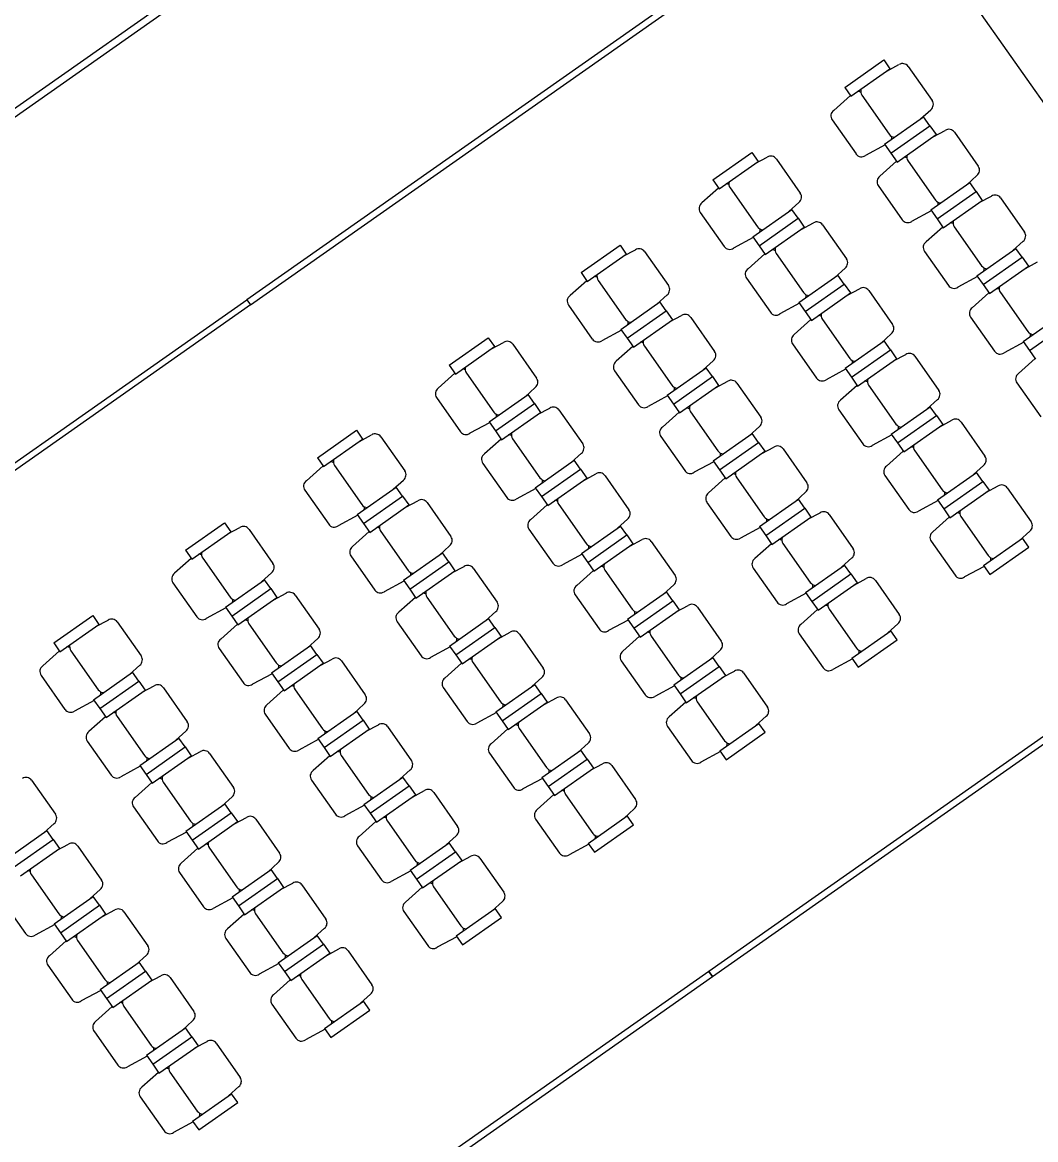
# Model space of a CAD drawing. Header units: metres. Extents: x -71 to 881, y -503 to 661.
# Drawn here: x 177.24 to 184.68, y 491.86 to 500.06 of the extents above; entities that cross this region are included whole.
import ezdxf

# ---------------------------------------------------------------- set-up
doc = ezdxf.new("R2010")
doc.units = ezdxf.units.M
for name, color, linetype, lineweight in [('03. Esquadria janelas', 2, 'Continuous', 15), ('05. Textos', 5, 'Continuous', 0), ('07. Mobiliário', 51, 'Continuous', 5)]:
    doc.layers.add(name, color=color, linetype=linetype, lineweight=lineweight)
doc.styles.add('ESC 1.100', font='ARIALN.TTF', dxfattribs={"height": 0.2})

msp = doc.modelspace()

# ---------------------------------------------------------------- linework, layer by layer
at = {"layer": '03. Esquadria janelas'}
msp.add_lwpolyline([(176.8834, 499.1552), (178.9293, 500.5919), (178.9005, 500.6328), (176.8546, 499.1961)], close=True, dxfattribs=at)
at = {"layer": '07. Mobiliário'}
for p, q in [((186.9308, 496.3552), (183.5172, 501.2163)), ((183.2815, 499.5845), (183.5679, 499.7856)), ((183.5679, 499.7856), (183.6139, 499.7202)), ((183.3275, 499.519), (183.6139, 499.7202)), ((183.5911, 499.7042), (183.6803, 499.7517)), ((183.7479, 499.7381), (183.9234, 499.4882)), ((183.2815, 499.5845), (183.3275, 499.519)), ((183.3235, 499.5248), (183.2013, 499.4154)), ((183.4078, 499.5265), (183.6089, 499.2401)), ((183.8382, 499.3523), (183.9132, 499.42)), ((183.1891, 499.3457), (183.3646, 499.0958)), ((183.5746, 499.1671), (183.861, 499.3683)), ((183.6206, 499.1017), (183.907, 499.3028)), ((183.6206, 499.1017), (183.907, 499.3028)), ((183.907, 499.3028), (183.861, 499.3683)), ((183.907, 499.3028), (183.953, 499.2373)), ((183.6666, 499.0362), (183.953, 499.2373)), ((183.9302, 499.2213), (184.0194, 499.2689)), ((184.087, 499.2553), (184.2625, 499.0054)), ((183.5786, 499.1614), (183.4342, 499.0836)), ((183.5746, 499.1671), (183.6206, 499.1017)), ((182.3135, 498.9047), (182.5999, 499.1059)), ((182.5999, 499.1059), (182.6459, 499.0404)), ((182.6231, 499.0244), (182.7123, 499.0719)), ((182.7799, 499.0584), (182.9554, 498.8084)), ((183.6625, 499.0419), (183.5403, 498.9325)), ((183.6206, 499.1017), (183.6666, 499.0362)), ((183.7468, 499.0437), (183.948, 498.7572)), ((182.3595, 498.8392), (182.6459, 499.0404)), ((182.3135, 498.9047), (182.3595, 498.8392)), ((183.9137, 498.6843), (184.2001, 498.8854)), ((184.1773, 498.8694), (184.2523, 498.9372)), ((184.2461, 498.82), (184.2001, 498.8854)), ((182.3554, 498.845), (182.2332, 498.7356)), ((182.4397, 498.8467), (182.6409, 498.5603)), ((183.5282, 498.8629), (183.7037, 498.6129)), ((183.9596, 498.6188), (184.2461, 498.82)), ((183.9596, 498.6188), (184.2461, 498.82)), ((184.2461, 498.82), (184.292, 498.7545)), ((182.8702, 498.6725), (182.9452, 498.7403)), ((184.0056, 498.5533), (184.292, 498.7545)), ((184.2693, 498.7385), (184.3585, 498.786)), ((184.4261, 498.7725), (184.6016, 498.5225)), ((182.2211, 498.6659), (182.3966, 498.416)), ((182.6066, 498.4873), (182.893, 498.6885)), ((182.939, 498.623), (182.893, 498.6885)), ((183.9177, 498.6785), (183.7733, 498.6008)), ((183.9137, 498.6843), (183.9596, 498.6188)), ((182.6526, 498.4219), (182.939, 498.623)), ((182.6526, 498.4219), (182.939, 498.623)), ((182.6985, 498.3564), (182.985, 498.5575)), ((182.939, 498.623), (182.985, 498.5575)), ((182.9622, 498.5415), (183.0514, 498.5891)), ((183.119, 498.5755), (183.2945, 498.3256)), ((184.0016, 498.5591), (183.8794, 498.4497)), ((183.9596, 498.6188), (184.0056, 498.5533)), ((184.0859, 498.5608), (184.287, 498.2744)), ((182.6106, 498.4816), (182.4662, 498.4038)), ((182.6066, 498.4873), (182.6526, 498.4219)), ((181.3455, 498.2249), (181.6319, 498.4261)), ((181.6319, 498.4261), (181.6779, 498.3606)), ((181.6551, 498.3446), (181.7443, 498.3921)), ((182.6526, 498.4219), (182.6985, 498.3564)), ((184.2527, 498.2014), (184.5392, 498.4026)), ((184.5164, 498.3866), (184.5914, 498.4544)), ((184.5851, 498.3371), (184.5392, 498.4026)), ((181.3914, 498.1595), (181.6779, 498.3606)), ((181.8119, 498.3786), (181.9874, 498.1287)), ((182.6945, 498.3621), (182.5723, 498.2527)), ((182.7788, 498.3639), (182.9799, 498.0775)), ((183.8672, 498.38), (184.0427, 498.1301)), ((184.2987, 498.136), (184.5851, 498.3371)), ((184.2987, 498.136), (184.5851, 498.3371)), ((184.5851, 498.3371), (184.6311, 498.2716)), ((184.6083, 498.2556), (184.6975, 498.3032)), ((181.3455, 498.2249), (181.3914, 498.1595)), ((183.2093, 498.1896), (183.2843, 498.2574)), ((184.3447, 498.0705), (184.6311, 498.2716)), ((181.3874, 498.1652), (181.2652, 498.0558)), ((181.4717, 498.167), (181.6728, 497.8805)), ((182.5601, 498.1831), (182.7356, 497.9332)), ((182.9456, 498.0045), (183.2321, 498.2056)), ((182.9916, 497.939), (183.278, 498.1402)), ((182.9916, 497.939), (183.278, 498.1402)), ((183.278, 498.1402), (183.2321, 498.2056)), ((183.278, 498.1402), (183.324, 498.0747)), ((184.2568, 498.1957), (184.1124, 498.1179)), ((184.2527, 498.2014), (184.2987, 498.136)), ((181.9022, 497.9927), (181.9772, 498.0605)), ((183.0376, 497.8736), (183.324, 498.0747)), ((183.3012, 498.0587), (183.3904, 498.1062)), ((183.458, 498.0927), (183.6335, 497.8428)), ((184.3407, 498.0762), (184.2185, 497.9668)), ((184.2987, 498.136), (184.3447, 498.0705)), ((184.425, 498.078), (184.6261, 497.7916)), ((181.253, 497.9861), (181.4285, 497.7362)), ((181.6386, 497.8076), (181.925, 498.0087)), ((181.971, 497.9432), (181.925, 498.0087)), ((182.9497, 497.9988), (182.8053, 497.921)), ((182.9456, 498.0045), (182.9916, 497.939)), ((181.6845, 497.7421), (181.971, 497.9432)), ((181.6845, 497.7421), (181.971, 497.9432)), ((181.971, 497.9432), (182.0169, 497.8778)), ((181.9941, 497.8618), (182.0833, 497.9093)), ((182.1509, 497.8957), (182.3264, 497.6458)), ((182.9916, 497.939), (183.0376, 497.8736)), ((184.2063, 497.8972), (184.3818, 497.6473)), ((184.5918, 497.7186), (184.8782, 497.9197)), ((181.7305, 497.6766), (182.0169, 497.8778)), ((183.0336, 497.8793), (182.9114, 497.7699)), ((183.1179, 497.8811), (183.319, 497.5946)), ((184.6378, 497.6531), (184.9242, 497.8543)), ((184.6378, 497.6531), (184.9242, 497.8543)), ((180.3774, 497.5452), (180.6639, 497.7463)), ((180.6639, 497.7463), (180.7098, 497.6808)), ((181.6426, 497.8018), (181.4982, 497.724)), ((181.6386, 497.8076), (181.6845, 497.7421)), ((181.6845, 497.7421), (181.7305, 497.6766)), ((183.5483, 497.7068), (183.6233, 497.7746)), ((180.4234, 497.4797), (180.7098, 497.6808)), ((180.687, 497.6648), (180.7763, 497.7124)), ((180.8438, 497.6988), (181.0194, 497.4489)), ((181.7265, 497.6824), (181.6043, 497.573)), ((181.8108, 497.6841), (182.0119, 497.3977)), ((182.8992, 497.7002), (183.0747, 497.4503)), ((183.2847, 497.5217), (183.5711, 497.7228)), ((183.3307, 497.4562), (183.6171, 497.6573)), ((183.3307, 497.4562), (183.6171, 497.6573)), ((183.6171, 497.6573), (183.5711, 497.7228)), ((183.6171, 497.6573), (183.6631, 497.5919)), ((184.5958, 497.7129), (184.4514, 497.6351)), ((184.5918, 497.7186), (184.6378, 497.6531)), ((184.6378, 497.6531), (184.6838, 497.5877)), ((182.2413, 497.5099), (182.3162, 497.5776)), ((183.3767, 497.3907), (183.6631, 497.5919)), ((183.6403, 497.5759), (183.7295, 497.6234)), ((183.7971, 497.6098), (183.9726, 497.3599)), ((184.6797, 497.5934), (184.5575, 497.484)), ((180.4194, 497.4854), (180.2972, 497.376)), ((180.3774, 497.5452), (180.4234, 497.4797)), ((180.5037, 497.4872), (180.7048, 497.2007)), ((181.5921, 497.5033), (181.7676, 497.2534)), ((181.9776, 497.3247), (182.264, 497.5259)), ((182.31, 497.4604), (182.264, 497.5259)), ((183.2887, 497.5159), (183.1444, 497.4381)), ((183.2847, 497.5217), (183.3307, 497.4562)), ((182.0236, 497.2593), (182.31, 497.4604)), ((182.0236, 497.2593), (182.31, 497.4604)), ((182.31, 497.4604), (182.356, 497.3949)), ((182.3332, 497.3789), (182.4224, 497.4265)), ((182.49, 497.4129), (182.6655, 497.163)), ((183.3307, 497.4562), (183.3767, 497.3907)), ((184.5454, 497.4143), (184.7209, 497.1644)), ((180.6705, 497.1278), (180.957, 497.3289)), ((180.9342, 497.3129), (181.0092, 497.3807)), ((181.0029, 497.2635), (180.957, 497.3289)), ((181.9816, 497.319), (181.8373, 497.2412)), ((181.9776, 497.3247), (182.0236, 497.2593)), ((182.0696, 497.1938), (182.356, 497.3949)), ((183.3726, 497.3965), (183.2504, 497.2871)), ((183.4569, 497.3982), (183.6581, 497.1118)), ((180.285, 497.3064), (180.4605, 497.0564)), ((180.7165, 497.0623), (181.0029, 497.2635)), ((180.7165, 497.0623), (181.0029, 497.2635)), ((181.0029, 497.2635), (181.0489, 497.198)), ((182.0236, 497.2593), (182.0696, 497.1938)), ((183.6238, 497.0388), (183.9102, 497.24)), ((183.8874, 497.224), (183.9624, 497.2917)), ((183.9562, 497.1745), (183.9102, 497.24)), ((180.7625, 496.9968), (181.0489, 497.198)), ((181.0261, 497.182), (181.1153, 497.2295)), ((181.1829, 497.216), (181.3584, 496.966)), ((182.0655, 497.1995), (181.9434, 497.0901)), ((182.1498, 497.2013), (182.351, 496.9148)), ((183.2383, 497.2174), (183.4138, 496.9675)), ((183.6698, 496.9734), (183.9562, 497.1745)), ((183.6698, 496.9734), (183.9562, 497.1745)), ((183.9562, 497.1745), (184.0022, 497.109)), ((180.6746, 497.122), (180.5302, 497.0443)), ((180.6705, 497.1278), (180.7165, 497.0623)), ((182.5803, 497.027), (182.6553, 497.0948)), ((183.7157, 496.9079), (184.0022, 497.109)), ((183.9794, 497.093), (184.0686, 497.1406)), ((184.1362, 497.127), (184.3117, 496.8771)), ((179.4094, 496.8654), (179.6958, 497.0665)), ((179.4554, 496.7999), (179.7418, 497.001)), ((179.6958, 497.0665), (179.7418, 497.001)), ((179.719, 496.985), (179.8082, 497.0326)), ((179.8758, 497.019), (180.0513, 496.7691)), ((180.7584, 497.0026), (180.6363, 496.8932)), ((180.7165, 497.0623), (180.7625, 496.9968)), ((180.8428, 497.0043), (181.0439, 496.7179)), ((181.9312, 497.0205), (182.1067, 496.7705)), ((182.3167, 496.8419), (182.6031, 497.043)), ((182.6491, 496.9776), (182.6031, 497.043)), ((183.6278, 497.0331), (183.4834, 496.9553)), ((183.6238, 497.0388), (183.6698, 496.9734)), ((182.3627, 496.7764), (182.6491, 496.9776)), ((182.3627, 496.7764), (182.6491, 496.9776)), ((182.4086, 496.7109), (182.6951, 496.9121)), ((182.6491, 496.9776), (182.6951, 496.9121)), ((182.6723, 496.8961), (182.7615, 496.9436)), ((182.8291, 496.9301), (183.0046, 496.6801)), ((183.7117, 496.9136), (183.5895, 496.8042)), ((183.6698, 496.9734), (183.7157, 496.9079)), ((183.796, 496.9154), (183.9971, 496.6289)), ((179.4094, 496.8654), (179.4554, 496.7999)), ((181.0096, 496.6449), (181.296, 496.8461)), ((181.2732, 496.8301), (181.3482, 496.8979)), ((181.342, 496.7806), (181.296, 496.8461)), ((182.3207, 496.8361), (182.1763, 496.7584)), ((182.3167, 496.8419), (182.3627, 496.7764)), ((179.4514, 496.8056), (179.3292, 496.6962)), ((179.5357, 496.8074), (179.7368, 496.521)), ((180.6241, 496.8235), (180.7996, 496.5736)), ((181.0556, 496.5795), (181.342, 496.7806)), ((181.0556, 496.5795), (181.342, 496.7806)), ((181.342, 496.7806), (181.388, 496.7151)), ((181.3652, 496.6991), (181.4544, 496.7467)), ((182.3627, 496.7764), (182.4086, 496.7109)), ((183.9628, 496.556), (184.2493, 496.7571)), ((184.2265, 496.7411), (184.3015, 496.8089)), ((184.2952, 496.6917), (184.2493, 496.7571)), ((179.9661, 496.6331), (180.0411, 496.7009)), ((181.1015, 496.514), (181.388, 496.7151)), ((181.522, 496.7331), (181.6975, 496.4832)), ((182.4046, 496.7167), (182.2824, 496.6073)), ((182.4889, 496.7184), (182.69, 496.432)), ((183.5773, 496.7346), (183.7528, 496.4846)), ((184.0088, 496.4905), (184.2952, 496.6917)), ((184.0088, 496.4905), (184.2952, 496.6917)), ((184.2952, 496.6917), (184.3412, 496.6262)), ((179.317, 496.6266), (179.4925, 496.3767)), ((179.7025, 496.448), (179.9889, 496.6491)), ((179.7485, 496.3825), (180.0349, 496.5837)), ((179.7485, 496.3825), (180.0349, 496.5837)), ((180.0349, 496.5837), (179.9889, 496.6491)), ((180.0349, 496.5837), (180.0809, 496.5182)), ((181.0136, 496.6392), (180.8692, 496.5614)), ((181.0096, 496.6449), (181.0556, 496.5795)), ((181.0556, 496.5795), (181.1015, 496.514)), ((182.9194, 496.5442), (182.9944, 496.612)), ((184.0548, 496.425), (184.3412, 496.6262)), ((184.3184, 496.6102), (184.4076, 496.6577)), ((184.4752, 496.6442), (184.6507, 496.3942)), ((179.7945, 496.3171), (180.0809, 496.5182)), ((180.0581, 496.5022), (180.1473, 496.5497)), ((180.2149, 496.5362), (180.3904, 496.2863)), ((181.0975, 496.5197), (180.9753, 496.4103)), ((181.1818, 496.5215), (181.383, 496.2351)), ((182.2702, 496.5376), (182.4457, 496.2877)), ((182.6558, 496.359), (182.9422, 496.5602)), ((182.9882, 496.4947), (182.9422, 496.5602)), ((183.9669, 496.5502), (183.8225, 496.4725)), ((183.9628, 496.556), (184.0088, 496.4905)), ((179.7065, 496.4423), (179.5621, 496.3645)), ((179.7025, 496.448), (179.7485, 496.3825)), ((182.7017, 496.2936), (182.9882, 496.4947)), ((182.7017, 496.2936), (182.9882, 496.4947)), ((182.7477, 496.2281), (183.0341, 496.4292)), ((182.9882, 496.4947), (183.0341, 496.4292)), ((183.0113, 496.4132), (183.1005, 496.4608)), ((183.1681, 496.4472), (183.3436, 496.1973)), ((184.0508, 496.4308), (183.9286, 496.3214)), ((184.0088, 496.4905), (184.0548, 496.425)), ((184.1351, 496.4325), (184.3362, 496.1461)), ((178.4414, 496.1856), (178.7278, 496.3867)), ((178.7278, 496.3867), (178.7738, 496.3213)), ((178.751, 496.3053), (178.8402, 496.3528)), ((178.9078, 496.3392), (179.0833, 496.0893)), ((179.7485, 496.3825), (179.7945, 496.3171)), ((180.9631, 496.3407), (181.1387, 496.0908)), ((181.3487, 496.1621), (181.6351, 496.3632)), ((181.6123, 496.3472), (181.6873, 496.415)), ((181.6811, 496.2978), (181.6351, 496.3632)), ((182.6598, 496.3533), (182.5154, 496.2755)), ((182.6558, 496.359), (182.7017, 496.2936)), ((178.4874, 496.1201), (178.7738, 496.3213)), ((179.7904, 496.3228), (179.6682, 496.2134)), ((179.8747, 496.3246), (180.0759, 496.0381)), ((181.3946, 496.0966), (181.6811, 496.2978)), ((181.3946, 496.0966), (181.6811, 496.2978)), ((181.6811, 496.2978), (181.727, 496.2323)), ((181.7042, 496.2163), (181.7935, 496.2638)), ((182.7017, 496.2936), (182.7477, 496.2281)), ((183.9164, 496.2517), (184.0919, 496.0018)), ((184.3019, 496.0731), (184.5883, 496.2743)), ((184.5655, 496.2583), (184.6405, 496.3261)), ((184.6343, 496.2088), (184.5883, 496.2743)), ((178.4414, 496.1856), (178.4874, 496.1201)), ((180.3052, 496.1503), (180.3802, 496.2181)), ((181.4406, 496.0312), (181.727, 496.2323)), ((181.861, 496.2503), (182.0366, 496.0004)), ((182.7437, 496.2338), (182.6215, 496.1244)), ((182.828, 496.2356), (183.0291, 495.9492)), ((184.3479, 496.0077), (184.6343, 496.2088)), ((178.4833, 496.1259), (178.3611, 496.0165)), ((178.5676, 496.1276), (178.7688, 495.8412)), ((179.6561, 496.1437), (179.8316, 495.8938)), ((180.0416, 495.9652), (180.328, 496.1663)), ((180.0875, 495.8997), (180.374, 496.1008)), ((180.0875, 495.8997), (180.374, 496.1008)), ((180.374, 496.1008), (180.328, 496.1663)), ((180.374, 496.1008), (180.4199, 496.0354)), ((181.3527, 496.1564), (181.2083, 496.0786)), ((181.3487, 496.1621), (181.3946, 496.0966)), ((181.3946, 496.0966), (181.4406, 496.0312)), ((183.2585, 496.0613), (183.3334, 496.1291)), ((178.9981, 495.9534), (179.0731, 496.0211)), ((180.1335, 495.8342), (180.4199, 496.0354)), ((180.3972, 496.0194), (180.4864, 496.0669)), ((180.554, 496.0533), (180.7295, 495.8034)), ((181.4366, 496.0369), (181.3144, 495.9275)), ((181.5209, 496.0387), (181.722, 495.7522)), ((182.6093, 496.0548), (182.7848, 495.8049)), ((182.9948, 495.8762), (183.2812, 496.0773)), ((183.0408, 495.8107), (183.3272, 496.0119)), ((183.0408, 495.8107), (183.3272, 496.0119)), ((183.3272, 496.0119), (183.2812, 496.0773)), ((183.3272, 496.0119), (183.3732, 495.9464)), ((184.3059, 496.0674), (184.1616, 495.9896)), ((184.3019, 496.0731), (184.3479, 496.0077)), ((178.349, 495.9468), (178.5245, 495.6969)), ((178.7345, 495.7682), (179.0209, 495.9694)), ((179.0669, 495.9039), (179.0209, 495.9694)), ((180.0456, 495.9594), (179.9012, 495.8816)), ((180.0416, 495.9652), (180.0875, 495.8997)), ((181.9514, 495.8644), (182.0264, 495.9322)), ((183.0868, 495.7453), (183.3732, 495.9464)), ((183.3504, 495.9304), (183.4396, 495.9779)), ((183.5072, 495.9644), (183.6827, 495.7145)), ((178.7805, 495.7028), (179.0669, 495.9039)), ((178.7805, 495.7028), (179.0669, 495.9039)), ((179.0669, 495.9039), (179.1129, 495.8384)), ((179.0901, 495.8224), (179.1793, 495.87)), ((179.2469, 495.8564), (179.4224, 495.6065)), ((180.0875, 495.8997), (180.1335, 495.8342)), ((180.2138, 495.8417), (180.4149, 495.5553)), ((181.3022, 495.8578), (181.4777, 495.6079)), ((181.6877, 495.6793), (181.9742, 495.8804)), ((182.0201, 495.8149), (181.9742, 495.8804)), ((182.9988, 495.8705), (182.8545, 495.7927)), ((182.9948, 495.8762), (183.0408, 495.8107)), ((178.7385, 495.7625), (178.5941, 495.6847)), ((178.7345, 495.7682), (178.7805, 495.7028)), ((178.8264, 495.6373), (179.1129, 495.8384)), ((180.1295, 495.84), (180.0073, 495.7306)), ((181.7337, 495.6138), (182.0201, 495.8149)), ((181.7337, 495.6138), (182.0201, 495.8149)), ((182.0201, 495.8149), (182.0661, 495.7495)), ((182.0433, 495.7335), (182.1325, 495.781)), ((182.2001, 495.7674), (182.3756, 495.5175)), ((183.0408, 495.8107), (183.0868, 495.7453)), ((177.4734, 495.5058), (177.7598, 495.707)), ((177.7598, 495.707), (177.8058, 495.6415)), ((178.7805, 495.7028), (178.8264, 495.6373)), ((180.3806, 495.4823), (180.6671, 495.6835)), ((180.6443, 495.6675), (180.7193, 495.7352)), ((180.713, 495.618), (180.6671, 495.6835)), ((181.6877, 495.6793), (181.7337, 495.6138)), ((181.7797, 495.5483), (182.0661, 495.7495)), ((183.0827, 495.751), (182.9606, 495.6416)), ((183.167, 495.7528), (183.3682, 495.4663)), ((177.5193, 495.4403), (177.8058, 495.6415)), ((177.783, 495.6255), (177.8722, 495.673)), ((177.9398, 495.6595), (178.1153, 495.4095)), ((178.8224, 495.643), (178.7002, 495.5336)), ((178.9067, 495.6448), (179.1078, 495.3583)), ((179.9951, 495.6609), (180.1706, 495.411)), ((180.4266, 495.4169), (180.713, 495.618)), ((180.4266, 495.4169), (180.713, 495.618)), ((180.713, 495.618), (180.759, 495.5525)), ((181.6918, 495.6735), (181.5474, 495.5957)), ((181.7337, 495.6138), (181.7797, 495.5483)), ((183.5975, 495.5785), (183.6725, 495.6463)), ((179.3372, 495.4705), (179.4122, 495.5383)), ((180.4726, 495.3514), (180.759, 495.5525)), ((180.7362, 495.5365), (180.8254, 495.5841)), ((180.893, 495.5705), (181.0685, 495.3206)), ((181.7756, 495.5541), (181.6535, 495.4447)), ((181.86, 495.5558), (182.0611, 495.2694)), ((182.9484, 495.5719), (183.1239, 495.322)), ((183.3339, 495.3934), (183.6203, 495.5945)), ((183.3799, 495.3279), (183.6663, 495.529)), ((183.6663, 495.529), (183.6203, 495.5945)), ((177.5153, 495.4461), (177.3931, 495.3367)), ((177.4734, 495.5058), (177.5193, 495.4403)), ((177.5996, 495.4478), (177.8008, 495.1614)), ((178.688, 495.464), (178.8635, 495.214)), ((179.0735, 495.2854), (179.36, 495.4865)), ((179.4059, 495.4211), (179.36, 495.4865)), ((180.3847, 495.4766), (180.2403, 495.3988)), ((180.3806, 495.4823), (180.4266, 495.4169)), ((182.2904, 495.3816), (182.3654, 495.4493)), ((179.1195, 495.2199), (179.4059, 495.4211)), ((179.1195, 495.2199), (179.4059, 495.4211)), ((179.1655, 495.1544), (179.4519, 495.3556)), ((179.4059, 495.4211), (179.4519, 495.3556)), ((179.4291, 495.3396), (179.5183, 495.3871)), ((179.5859, 495.3736), (179.7614, 495.1236)), ((180.4686, 495.3571), (180.3464, 495.2477)), ((180.4266, 495.4169), (180.4726, 495.3514)), ((180.5529, 495.3589), (180.754, 495.0724)), ((181.6413, 495.375), (181.8168, 495.1251)), ((182.0268, 495.1964), (182.3132, 495.3976)), ((182.3592, 495.3321), (182.3132, 495.3976)), ((183.3379, 495.3876), (183.1935, 495.3098)), ((183.3339, 495.3934), (183.3799, 495.3279)), ((177.3809, 495.267), (177.5564, 495.0171)), ((177.7665, 495.0884), (178.0529, 495.2896)), ((178.0301, 495.2736), (178.1051, 495.3413)), ((178.0989, 495.2241), (178.0529, 495.2896)), ((179.0776, 495.2796), (178.9332, 495.2019)), ((179.0735, 495.2854), (179.1195, 495.2199)), ((182.0728, 495.131), (182.3592, 495.3321)), ((182.0728, 495.131), (182.3592, 495.3321)), ((182.3592, 495.3321), (182.4052, 495.2666)), ((182.3824, 495.2506), (182.4716, 495.2982)), ((182.5392, 495.2846), (182.7147, 495.0347)), ((177.8124, 495.023), (178.0989, 495.2241)), ((177.8124, 495.023), (178.0989, 495.2241)), ((178.0989, 495.2241), (178.1448, 495.1586)), ((178.122, 495.1426), (178.2112, 495.1902)), ((179.1195, 495.2199), (179.1655, 495.1544)), ((180.7197, 494.9995), (181.0061, 495.2006)), ((180.9833, 495.1846), (181.0583, 495.2524)), ((181.0521, 495.1352), (181.0061, 495.2006)), ((182.0308, 495.1907), (181.8864, 495.1129)), ((182.0268, 495.1964), (182.0728, 495.131)), ((182.1187, 495.0655), (182.4052, 495.2666)), ((177.8584, 494.9575), (178.1448, 495.1586)), ((178.2788, 495.1766), (178.4543, 494.9267)), ((179.1615, 495.1602), (179.0393, 495.0508)), ((179.2458, 495.1619), (179.4469, 494.8755)), ((180.3342, 495.1781), (180.5097, 494.9281)), ((180.7657, 494.934), (181.0521, 495.1352)), ((180.7657, 494.934), (181.0521, 495.1352)), ((181.0521, 495.1352), (181.0981, 495.0697)), ((182.0728, 495.131), (182.1187, 495.0655)), ((177.7705, 495.0827), (177.6261, 495.0049)), ((177.7665, 495.0884), (177.8124, 495.023)), ((177.8124, 495.023), (177.8584, 494.9575)), ((179.6762, 494.9877), (179.7512, 495.0554)), ((180.8117, 494.8685), (181.0981, 495.0697)), ((181.0753, 495.0537), (181.1645, 495.1012)), ((181.2321, 495.0877), (181.4076, 494.8377)), ((182.1147, 495.0712), (181.9925, 494.9618)), ((182.199, 495.073), (182.4002, 494.7865)), ((177.8544, 494.9632), (177.7322, 494.8538)), ((177.9387, 494.965), (178.1398, 494.6786)), ((179.0271, 494.9811), (179.2026, 494.7312)), ((179.4126, 494.8025), (179.699, 495.0037)), ((179.745, 494.9382), (179.699, 495.0037)), ((180.7237, 494.9937), (180.5793, 494.916)), ((180.7197, 494.9995), (180.7657, 494.934)), ((182.6295, 494.8987), (182.7045, 494.9665)), ((178.3692, 494.7907), (178.4442, 494.8585)), ((179.4586, 494.7371), (179.745, 494.9382)), ((179.4586, 494.7371), (179.745, 494.9382)), ((179.5046, 494.6716), (179.791, 494.8727)), ((179.745, 494.9382), (179.791, 494.8727)), ((179.7682, 494.8567), (179.8574, 494.9043)), ((179.925, 494.8907), (180.1005, 494.6408)), ((180.8076, 494.8743), (180.6854, 494.7649)), ((180.7657, 494.934), (180.8117, 494.8685)), ((180.8919, 494.876), (181.0931, 494.5896)), ((181.9803, 494.8922), (182.1559, 494.6422)), ((182.3659, 494.7136), (182.6523, 494.9147)), ((182.6983, 494.8493), (182.6523, 494.9147)), ((177.72, 494.7842), (177.8955, 494.5343)), ((178.1055, 494.6056), (178.3919, 494.8067)), ((178.4379, 494.7413), (178.3919, 494.8067)), ((179.4166, 494.7968), (179.2723, 494.719)), ((179.4126, 494.8025), (179.4586, 494.7371)), ((182.4118, 494.6481), (182.6983, 494.8493)), ((178.1515, 494.5401), (178.4379, 494.7413)), ((178.1515, 494.5401), (178.4379, 494.7413)), ((178.4379, 494.7413), (178.4839, 494.6758)), ((178.4611, 494.6598), (178.5503, 494.7073)), ((178.6179, 494.6938), (178.7934, 494.4439)), ((179.4586, 494.7371), (179.5046, 494.6716)), ((180.6733, 494.6952), (180.8488, 494.4453)), ((181.0588, 494.5166), (181.3452, 494.7178)), ((181.3224, 494.7018), (181.3974, 494.7696)), ((181.3912, 494.6523), (181.3452, 494.7178)), ((182.3699, 494.7078), (182.2255, 494.6301)), ((182.3659, 494.7136), (182.4118, 494.6481)), ((178.1975, 494.4747), (178.4839, 494.6758)), ((179.5005, 494.6773), (179.3783, 494.5679)), ((179.5848, 494.6791), (179.786, 494.3927)), ((181.1047, 494.4512), (181.3912, 494.6523)), ((181.1047, 494.4512), (181.3912, 494.6523)), ((181.3912, 494.6523), (181.4371, 494.5868)), ((181.4144, 494.5708), (181.5036, 494.6184)), ((178.1095, 494.5999), (177.9652, 494.5221)), ((178.1055, 494.6056), (178.1515, 494.5401)), ((178.1515, 494.5401), (178.1975, 494.4747)), ((180.0153, 494.5048), (180.0903, 494.5726)), ((181.1507, 494.3857), (181.4371, 494.5868)), ((181.5712, 494.6048), (181.7467, 494.3549)), ((177.3108, 494.4968), (177.4863, 494.2469)), ((178.1934, 494.4804), (178.0713, 494.371)), ((178.2777, 494.4822), (178.4789, 494.1957)), ((179.3662, 494.4983), (179.5417, 494.2484)), ((179.7517, 494.3197), (180.0381, 494.5208)), ((179.7977, 494.2542), (180.0841, 494.4554)), ((179.7977, 494.2542), (180.0841, 494.4554)), ((180.0841, 494.4554), (180.0381, 494.5208)), ((180.0841, 494.4554), (180.1301, 494.3899)), ((181.0628, 494.5109), (180.9184, 494.4331)), ((181.0588, 494.5166), (181.1047, 494.4512)), ((181.1047, 494.4512), (181.1507, 494.3857)), ((178.7082, 494.3079), (178.7832, 494.3757)), ((179.8436, 494.1888), (180.1301, 494.3899)), ((180.1073, 494.3739), (180.1965, 494.4214)), ((180.2641, 494.4079), (180.4396, 494.158)), ((181.1467, 494.3914), (181.0245, 494.282)), ((181.231, 494.3932), (181.4321, 494.1068)), ((178.0591, 494.3013), (178.2346, 494.0514)), ((178.4446, 494.1228), (178.731, 494.3239)), ((178.777, 494.2584), (178.731, 494.3239)), ((179.7557, 494.314), (179.6113, 494.2362)), ((179.7517, 494.3197), (179.7977, 494.2542)), ((181.6615, 494.2189), (181.7365, 494.2867)), ((178.4906, 494.0573), (178.777, 494.2584)), ((178.4906, 494.0573), (178.777, 494.2584)), ((178.777, 494.2584), (178.823, 494.193)), ((178.8002, 494.177), (178.8894, 494.2245)), ((178.957, 494.2109), (179.1325, 493.961)), ((179.7977, 494.2542), (179.8436, 494.1888)), ((181.0123, 494.2124), (181.1878, 493.9625)), ((181.3978, 494.0338), (181.6843, 494.2349)), ((181.7302, 494.1695), (181.6843, 494.2349)), ((177.1375, 493.9258), (177.4239, 494.127)), ((177.4011, 494.111), (177.4761, 494.1787)), ((177.4699, 494.0615), (177.4239, 494.127)), ((178.4446, 494.1228), (178.4906, 494.0573)), ((178.5365, 493.9918), (178.823, 494.193)), ((179.8396, 494.1945), (179.7174, 494.0851)), ((179.9239, 494.1963), (180.125, 493.9098)), ((181.4438, 493.9683), (181.7302, 494.1695)), ((177.1835, 493.8604), (177.4699, 494.0615)), ((177.1835, 493.8604), (177.4699, 494.0615)), ((177.4699, 494.0615), (177.5159, 493.996)), ((178.4486, 494.117), (178.3042, 494.0392)), ((178.4906, 494.0573), (178.5365, 493.9918)), ((180.0907, 493.8369), (180.3772, 494.038)), ((180.3544, 494.022), (180.4294, 494.0898)), ((180.4231, 493.9725), (180.3772, 494.038)), ((177.2294, 493.7949), (177.5159, 493.996)), ((177.4931, 493.98), (177.5823, 494.0276)), ((177.6499, 494.014), (177.8254, 493.7641)), ((178.5325, 493.9976), (178.4103, 493.8882)), ((178.6168, 493.9993), (178.818, 493.7129)), ((179.7052, 494.0154), (179.8807, 493.7655)), ((180.1367, 493.7714), (180.4231, 493.9725)), ((180.1367, 493.7714), (180.4231, 493.9725)), ((180.4231, 493.9725), (180.4691, 493.9071)), ((181.4019, 494.0281), (181.2575, 493.9503)), ((181.3978, 494.0338), (181.4438, 493.9683)), ((179.0473, 493.8251), (179.1223, 493.8928)), ((180.1827, 493.7059), (180.4691, 493.9071)), ((180.4463, 493.8911), (180.5355, 493.9386)), ((180.6031, 493.925), (180.7786, 493.6751)), ((177.3097, 493.8024), (177.5109, 493.5159)), ((178.3981, 493.8185), (178.5736, 493.5686)), ((178.7837, 493.6399), (179.0701, 493.8411)), ((179.1161, 493.7756), (179.0701, 493.8411)), ((180.0948, 493.8311), (179.9504, 493.7533)), ((180.0907, 493.8369), (180.1367, 493.7714)), ((178.8296, 493.5745), (179.1161, 493.7756)), ((178.8296, 493.5745), (179.1161, 493.7756)), ((178.8756, 493.509), (179.162, 493.7101)), ((179.1161, 493.7756), (179.162, 493.7101)), ((179.1392, 493.6941), (179.2284, 493.7417)), ((179.296, 493.7281), (179.4715, 493.4782)), ((180.1787, 493.7117), (180.0565, 493.6023)), ((180.1367, 493.7714), (180.1827, 493.7059)), ((180.263, 493.7134), (180.4641, 493.427)), ((177.4766, 493.443), (177.763, 493.6441)), ((177.7402, 493.6281), (177.8152, 493.6959)), ((177.809, 493.5787), (177.763, 493.6441)), ((178.7877, 493.6342), (178.6433, 493.5564)), ((178.7837, 493.6399), (178.8296, 493.5745)), ((177.091, 493.6216), (177.2666, 493.3716)), ((177.5225, 493.3775), (177.809, 493.5787)), ((177.5225, 493.3775), (177.809, 493.5787)), ((177.809, 493.5787), (177.8549, 493.5132)), ((177.8321, 493.4972), (177.9214, 493.5447)), ((178.8296, 493.5745), (178.8756, 493.509)), ((180.4298, 493.354), (180.7162, 493.5552)), ((180.6934, 493.5392), (180.7684, 493.6069)), ((180.7622, 493.4897), (180.7162, 493.5552)), ((177.5685, 493.312), (177.8549, 493.5132)), ((177.989, 493.5312), (178.1645, 493.2812)), ((178.8716, 493.5147), (178.7494, 493.4053)), ((178.9559, 493.5165), (179.157, 493.23)), ((180.0443, 493.5326), (180.2198, 493.2827)), ((180.4758, 493.2886), (180.7622, 493.4897)), ((177.4806, 493.4372), (177.3362, 493.3595)), ((177.4766, 493.443), (177.5225, 493.3775)), ((179.3864, 493.3422), (179.4614, 493.41)), ((177.5645, 493.3178), (177.4423, 493.2084)), ((177.5225, 493.3775), (177.5685, 493.312)), ((177.6488, 493.3195), (177.8499, 493.0331)), ((178.7372, 493.3357), (178.9127, 493.0857)), ((179.1227, 493.1571), (179.4091, 493.3582)), ((179.4551, 493.2928), (179.4091, 493.3582)), ((180.4338, 493.3483), (180.2895, 493.2705)), ((180.4298, 493.354), (180.4758, 493.2886)), ((179.1687, 493.0916), (179.4551, 493.2928)), ((179.1687, 493.0916), (179.4551, 493.2928)), ((179.2147, 493.0261), (179.5011, 493.2273)), ((179.4551, 493.2928), (179.5011, 493.2273)), ((179.4783, 493.2113), (179.5675, 493.2588)), ((179.6351, 493.2453), (179.8106, 492.9953)), ((177.4301, 493.1387), (177.6056, 492.8888)), ((177.8156, 492.9601), (178.1021, 493.1613)), ((178.0793, 493.1453), (178.1543, 493.213)), ((178.148, 493.0958), (178.1021, 493.1613)), ((179.1267, 493.1513), (178.9824, 493.0736)), ((179.1227, 493.1571), (179.1687, 493.0916)), ((177.8616, 492.8947), (178.148, 493.0958)), ((177.8616, 492.8947), (178.148, 493.0958)), ((178.148, 493.0958), (178.194, 493.0303)), ((178.1712, 493.0143), (178.2604, 493.0619)), ((179.1687, 493.0916), (179.2147, 493.0261)), ((177.9076, 492.8292), (178.194, 493.0303)), ((178.328, 493.0483), (178.5035, 492.7984)), ((179.2106, 493.0319), (179.0885, 492.9225)), ((179.2949, 493.0336), (179.4961, 492.7472)), ((177.8197, 492.9544), (177.6753, 492.8766)), ((177.8156, 492.9601), (177.8616, 492.8947)), ((177.8616, 492.8947), (177.9076, 492.8292)), ((179.7254, 492.8594), (179.8004, 492.9272)), ((177.9035, 492.8349), (177.7814, 492.7255)), ((177.9879, 492.8367), (178.189, 492.5503)), ((179.0763, 492.8528), (179.2518, 492.6029)), ((179.4618, 492.6742), (179.7482, 492.8754)), ((179.5078, 492.6088), (179.7942, 492.8099)), ((179.7942, 492.8099), (179.7482, 492.8754)), ((178.4183, 492.6624), (178.4933, 492.7302)), ((177.7692, 492.6559), (177.9447, 492.406)), ((178.1547, 492.4773), (178.4411, 492.6784)), ((178.4871, 492.613), (178.4411, 492.6784)), ((179.4658, 492.6685), (179.3214, 492.5907)), ((179.4618, 492.6742), (179.5078, 492.6088)), ((178.2007, 492.4118), (178.4871, 492.613)), ((178.2007, 492.4118), (178.4871, 492.613)), ((178.4871, 492.613), (178.5331, 492.5475)), ((178.5103, 492.5315), (178.5995, 492.579)), ((178.6671, 492.5655), (178.8426, 492.3156)), ((178.2466, 492.3464), (178.5331, 492.5475)), ((178.1587, 492.4716), (178.0143, 492.3938)), ((178.1547, 492.4773), (178.2007, 492.4118)), ((178.2007, 492.4118), (178.2466, 492.3464)), ((178.2426, 492.3521), (178.1204, 492.2427)), ((178.3269, 492.3539), (178.5281, 492.0674)), ((178.7574, 492.1796), (178.8324, 492.2474)), ((178.1082, 492.173), (178.2838, 491.9231)), ((178.4938, 491.9945), (178.7802, 492.1956)), ((178.8262, 492.1301), (178.7802, 492.1956)), ((178.5397, 491.929), (178.8262, 492.1301)), ((178.4978, 491.9887), (178.3534, 491.9109)), ((178.4938, 491.9945), (178.5397, 491.929))]:
    msp.add_line(p, q, dxfattribs=at)
for points in [[(178.9182, 497.9868), (185.3048, 502.4716), (185.2785, 502.509), (178.892, 498.0242)], [(182.3114, 493.0554), (188.7447, 497.5731), (188.7184, 497.6105), (182.2851, 493.0928)], [(179.3824, 490.9986), (182.3114, 493.0554), (182.2851, 493.0928), (179.3562, 491.036)]]:
    msp.add_lwpolyline(points, close=True, dxfattribs=at)
msp.add_lwpolyline([(175.8382, 495.8797), (178.892, 498.0242), (178.9182, 497.9868), (175.8645, 495.8423)], dxfattribs=at)
for centre, start, end in [((183.707, 499.7094), 35.07787, 122.24581), ((183.3771, 499.505), 65.48979, 88.20798), ((183.4487, 499.5553), 161.94777, 215.07787), ((183.8825, 499.4595), 307.90994, 35.07787), ((183.23, 499.3744), 125.07787, 215.07787), ((183.6498, 499.2688), 215.07787, 268.20798), ((183.5782, 499.2185), 341.94777, 4.66596), ((184.0461, 499.2266), 35.07787, 122.24581), ((182.739, 499.0296), 35.07787, 122.24581), ((183.4055, 499.1245), 215.07787, 305.07787), ((183.7161, 499.0221), 65.48979, 88.20798), ((183.7877, 499.0724), 161.94777, 215.07787), ((184.2216, 498.9766), 307.90994, 35.07787), ((182.4807, 498.8755), 161.94777, 215.07787), ((183.5691, 498.8916), 125.07787, 215.07787), ((182.409, 498.8252), 65.48979, 88.20798), ((182.9145, 498.7797), 307.90994, 35.07787), ((182.262, 498.6947), 125.07787, 215.07787), ((183.9889, 498.786), 215.07787, 268.20798), ((183.9173, 498.7357), 341.94777, 4.66596), ((184.3851, 498.7437), 35.07787, 122.24581), ((182.6818, 498.589), 215.07787, 268.20798), ((183.078, 498.5468), 35.07787, 122.24581), ((183.7446, 498.6417), 215.07787, 305.07787), ((184.0552, 498.5393), 65.48979, 88.20798), ((184.1268, 498.5896), 161.94777, 215.07787), ((182.6102, 498.5387), 341.94777, 4.66596), ((184.5606, 498.4938), 307.90994, 35.07787), ((181.771, 498.3498), 35.07787, 122.24581), ((182.4375, 498.4447), 215.07787, 305.07787), ((182.7481, 498.3423), 65.48979, 88.20798), ((182.8197, 498.3926), 161.94777, 215.07787), ((183.9081, 498.4088), 125.07787, 215.07787), ((183.2536, 498.2969), 307.90994, 35.07787), ((182.601, 498.2118), 125.07787, 215.07787), ((184.328, 498.3031), 215.07787, 268.20798), ((184.2563, 498.2529), 341.94777, 4.66596), ((181.441, 498.1454), 65.48979, 88.20798), ((181.5126, 498.1957), 161.94777, 215.07787), ((181.9465, 498.0999), 307.90994, 35.07787), ((183.0209, 498.1062), 215.07787, 268.20798), ((182.9492, 498.0559), 341.94777, 4.66596), ((183.4171, 498.0639), 35.07787, 122.24581), ((184.0836, 498.1588), 215.07787, 305.07787), ((184.3943, 498.0564), 65.48979, 88.20798), ((184.4659, 498.1067), 161.94777, 215.07787), ((181.294, 498.0149), 125.07787, 215.07787), ((182.11, 497.867), 35.07787, 122.24581), ((182.7766, 497.9619), 215.07787, 305.07787), ((183.0872, 497.8595), 65.48979, 88.20798), ((183.1588, 497.9098), 161.94777, 215.07787), ((184.2472, 497.9259), 125.07787, 215.07787), ((181.7138, 497.9093), 215.07787, 268.20798), ((181.6422, 497.859), 341.94777, 4.66596), ((183.5926, 497.814), 307.90994, 35.07787), ((181.4695, 497.765), 215.07787, 305.07787), ((181.8517, 497.7129), 161.94777, 215.07787), ((182.9401, 497.729), 125.07787, 215.07787), ((184.667, 497.8203), 215.07787, 268.20798), ((184.5954, 497.77), 341.94777, 4.66596), ((180.8029, 497.6701), 35.07787, 122.24581), ((181.7801, 497.6626), 65.48979, 88.20798), ((184.4227, 497.676), 215.07787, 305.07787), ((181.633, 497.532), 125.07787, 215.07787), ((182.2855, 497.6171), 307.90994, 35.07787), ((183.3599, 497.6234), 215.07787, 268.20798), ((183.2883, 497.5731), 341.94777, 4.66596), ((183.7562, 497.5811), 35.07787, 122.24581), ((180.473, 497.4656), 65.48979, 88.20798), ((180.5446, 497.5159), 161.94777, 215.07787), ((184.5863, 497.4431), 125.07787, 215.07787), ((180.9784, 497.4201), 307.90994, 35.07787), ((182.4491, 497.3842), 35.07787, 122.24581), ((183.1156, 497.4791), 215.07787, 305.07787), ((183.4262, 497.3767), 65.48979, 88.20798), ((183.4979, 497.427), 161.94777, 215.07787), ((180.3259, 497.3351), 125.07787, 215.07787), ((182.0528, 497.4264), 215.07787, 268.20798), ((181.9812, 497.3761), 341.94777, 4.66596), ((183.9317, 497.3312), 307.90994, 35.07787), ((181.142, 497.1872), 35.07787, 122.24581), ((181.8085, 497.2821), 215.07787, 305.07787), ((182.1908, 497.23), 161.94777, 215.07787), ((183.2792, 497.2461), 125.07787, 215.07787), ((180.7457, 497.2295), 215.07787, 268.20798), ((180.6741, 497.1792), 341.94777, 4.66596), ((182.1191, 497.1797), 65.48979, 88.20798), ((182.6246, 497.1342), 307.90994, 35.07787), ((181.9721, 497.0492), 125.07787, 215.07787), ((183.699, 497.1405), 215.07787, 268.20798), ((183.6274, 497.0902), 341.94777, 4.66596), ((184.0952, 497.0983), 35.07787, 122.24581), ((179.8349, 496.9903), 35.07787, 122.24581), ((180.5014, 497.0852), 215.07787, 305.07787), ((180.8121, 496.9828), 65.48979, 88.20798), ((180.8837, 497.0331), 161.94777, 215.07787), ((181.3175, 496.9373), 307.90994, 35.07787), ((182.3919, 496.9436), 215.07787, 268.20798), ((182.7882, 496.9013), 35.07787, 122.24581), ((183.4547, 496.9962), 215.07787, 305.07787), ((183.7653, 496.8938), 65.48979, 88.20798), ((183.8369, 496.9441), 161.94777, 215.07787), ((179.505, 496.7858), 65.48979, 88.20798), ((179.5766, 496.8361), 161.94777, 215.07787), ((180.665, 496.8523), 125.07787, 215.07787), ((182.3203, 496.8933), 341.94777, 4.66596), ((184.2708, 496.8483), 307.90994, 35.07787), ((180.0104, 496.7404), 307.90994, 35.07787), ((181.4811, 496.7044), 35.07787, 122.24581), ((182.1476, 496.7993), 215.07787, 305.07787), ((182.4582, 496.6969), 65.48979, 88.20798), ((182.5298, 496.7472), 161.94777, 215.07787), ((183.6182, 496.7633), 125.07787, 215.07787), ((179.3579, 496.6553), 125.07787, 215.07787), ((181.0848, 496.7466), 215.07787, 268.20798), ((181.0132, 496.6963), 341.94777, 4.66596), ((182.9637, 496.6514), 307.90994, 35.07787), ((184.4343, 496.6154), 35.07787, 122.24581), ((182.3112, 496.5664), 125.07787, 215.07787), ((184.0381, 496.6577), 215.07787, 268.20798), ((183.9664, 496.6074), 341.94777, 4.66596), ((179.7777, 496.5497), 215.07787, 268.20798), ((179.7061, 496.4994), 341.94777, 4.66596), ((180.174, 496.5074), 35.07787, 122.24581), ((180.8405, 496.6023), 215.07787, 305.07787), ((181.1511, 496.4999), 65.48979, 88.20798), ((181.2227, 496.5502), 161.94777, 215.07787), ((181.6566, 496.4545), 307.90994, 35.07787), ((182.731, 496.4607), 215.07787, 268.20798), ((183.1272, 496.4185), 35.07787, 122.24581), ((183.7938, 496.5134), 215.07787, 305.07787), ((184.1044, 496.411), 65.48979, 88.20798), ((184.176, 496.4613), 161.94777, 215.07787), ((178.8669, 496.3105), 35.07787, 122.24581), ((179.5334, 496.4054), 215.07787, 305.07787), ((179.844, 496.303), 65.48979, 88.20798), ((179.9156, 496.3533), 161.94777, 215.07787), ((181.0041, 496.3694), 125.07787, 215.07787), ((182.6594, 496.4105), 341.94777, 4.66596), ((184.6098, 496.3655), 307.90994, 35.07787), ((180.3495, 496.2575), 307.90994, 35.07787), ((181.8201, 496.2215), 35.07787, 122.24581), ((182.4867, 496.3164), 215.07787, 305.07787), ((182.7973, 496.214), 65.48979, 88.20798), ((182.8689, 496.2643), 161.94777, 215.07787), ((183.9573, 496.2805), 125.07787, 215.07787), ((178.6086, 496.1563), 161.94777, 215.07787), ((179.697, 496.1725), 125.07787, 215.07787), ((181.4239, 496.2638), 215.07787, 268.20798), ((181.3523, 496.2135), 341.94777, 4.66596), ((183.3027, 496.1686), 307.90994, 35.07787), ((178.5369, 496.1061), 65.48979, 88.20798), ((179.0424, 496.0606), 307.90994, 35.07787), ((181.1796, 496.1195), 215.07787, 305.07787), ((182.6502, 496.0835), 125.07787, 215.07787), ((184.3771, 496.1748), 215.07787, 268.20798), ((184.3055, 496.1246), 341.94777, 4.66596), ((178.3899, 495.9755), 125.07787, 215.07787), ((180.1168, 496.0669), 215.07787, 268.20798), ((180.0452, 496.0166), 341.94777, 4.66596), ((180.513, 496.0246), 35.07787, 122.24581), ((181.4902, 496.0171), 65.48979, 88.20798), ((181.5618, 496.0674), 161.94777, 215.07787), ((181.3431, 495.8866), 125.07787, 215.07787), ((181.9956, 495.9716), 307.90994, 35.07787), ((183.07, 495.9779), 215.07787, 268.20798), ((182.9984, 495.9276), 341.94777, 4.66596), ((183.4663, 495.9356), 35.07787, 122.24581), ((184.1328, 496.0305), 215.07787, 305.07787), ((178.8097, 495.8699), 215.07787, 268.20798), ((179.2059, 495.8277), 35.07787, 122.24581), ((179.8725, 495.9226), 215.07787, 305.07787), ((180.1831, 495.8202), 65.48979, 88.20798), ((180.2547, 495.8705), 161.94777, 215.07787), ((178.7381, 495.8196), 341.94777, 4.66596), ((180.6885, 495.7747), 307.90994, 35.07787), ((182.1592, 495.7387), 35.07787, 122.24581), ((182.8257, 495.8336), 215.07787, 305.07787), ((183.1363, 495.7312), 65.48979, 88.20798), ((183.208, 495.7815), 161.94777, 215.07787), ((177.8989, 495.6307), 35.07787, 122.24581), ((178.5654, 495.7256), 215.07787, 305.07787), ((178.9476, 495.6735), 161.94777, 215.07787), ((180.036, 495.6896), 125.07787, 215.07787), ((181.7629, 495.781), 215.07787, 268.20798), ((181.6913, 495.7307), 341.94777, 4.66596), ((183.6418, 495.6857), 307.90994, 35.07787), ((178.876, 495.6232), 65.48979, 88.20798), ((179.3815, 495.5777), 307.90994, 35.07787), ((181.5186, 495.6367), 215.07787, 305.07787), ((181.9009, 495.5846), 161.94777, 215.07787), ((182.9893, 495.6007), 125.07787, 215.07787), ((178.7289, 495.4927), 125.07787, 215.07787), ((180.4559, 495.584), 215.07787, 268.20798), ((180.3842, 495.5337), 341.94777, 4.66596), ((180.8521, 495.5418), 35.07787, 122.24581), ((181.8293, 495.5343), 65.48979, 88.20798), ((182.3347, 495.4888), 307.90994, 35.07787), ((177.5689, 495.4263), 65.48979, 88.20798), ((177.6405, 495.4766), 161.94777, 215.07787), ((181.6822, 495.4037), 125.07787, 215.07787), ((183.4091, 495.4951), 215.07787, 268.20798), ((183.3375, 495.4448), 341.94777, 4.66596), ((178.0744, 495.3808), 307.90994, 35.07787), ((179.1488, 495.3871), 215.07787, 268.20798), ((179.545, 495.3448), 35.07787, 122.24581), ((180.2115, 495.4397), 215.07787, 305.07787), ((180.5222, 495.3373), 65.48979, 88.20798), ((180.5938, 495.3876), 161.94777, 215.07787), ((177.4219, 495.2958), 125.07787, 215.07787), ((179.0771, 495.3368), 341.94777, 4.66596), ((181.0276, 495.2918), 307.90994, 35.07787), ((182.102, 495.2981), 215.07787, 268.20798), ((182.4983, 495.2559), 35.07787, 122.24581), ((183.1648, 495.3508), 215.07787, 305.07787), ((178.2379, 495.1479), 35.07787, 122.24581), ((178.9045, 495.2428), 215.07787, 305.07787), ((179.2151, 495.1404), 65.48979, 88.20798), ((179.2867, 495.1907), 161.94777, 215.07787), ((180.3751, 495.2068), 125.07787, 215.07787), ((182.0304, 495.2478), 341.94777, 4.66596), ((177.8417, 495.1901), 215.07787, 268.20798), ((177.7701, 495.1398), 341.94777, 4.66596), ((179.7205, 495.0949), 307.90994, 35.07787), ((181.1912, 495.0589), 35.07787, 122.24581), ((181.8577, 495.1538), 215.07787, 305.07787), ((182.2399, 495.1017), 161.94777, 215.07787), ((179.068, 495.0099), 125.07787, 215.07787), ((180.7949, 495.1012), 215.07787, 268.20798), ((180.7233, 495.0509), 341.94777, 4.66596), ((182.1683, 495.0514), 65.48979, 88.20798), ((182.6738, 495.0059), 307.90994, 35.07787), ((177.5974, 495.0458), 215.07787, 305.07787), ((177.908, 494.9434), 65.48979, 88.20798), ((177.9796, 494.9937), 161.94777, 215.07787), ((182.0213, 494.9209), 125.07787, 215.07787), ((178.4134, 494.898), 307.90994, 35.07787), ((179.4878, 494.9042), 215.07787, 268.20798), ((179.4162, 494.8539), 341.94777, 4.66596), ((179.8841, 494.862), 35.07787, 122.24581), ((180.5506, 494.9569), 215.07787, 305.07787), ((180.8612, 494.8545), 65.48979, 88.20798), ((180.9328, 494.9048), 161.94777, 215.07787), ((177.7609, 494.8129), 125.07787, 215.07787), ((181.3667, 494.809), 307.90994, 35.07787), ((182.4411, 494.8153), 215.07787, 268.20798), ((178.577, 494.665), 35.07787, 122.24581), ((179.2435, 494.7599), 215.07787, 305.07787), ((179.5541, 494.6575), 65.48979, 88.20798), ((179.6258, 494.7078), 161.94777, 215.07787), ((180.7142, 494.724), 125.07787, 215.07787), ((182.3695, 494.765), 341.94777, 4.66596), ((178.1807, 494.7073), 215.07787, 268.20798), ((178.1091, 494.657), 341.94777, 4.66596), ((180.0596, 494.6121), 307.90994, 35.07787), ((181.5302, 494.5761), 35.07787, 122.24581), ((182.1968, 494.671), 215.07787, 305.07787), ((177.9364, 494.563), 215.07787, 305.07787), ((179.4071, 494.527), 125.07787, 215.07787), ((181.134, 494.6183), 215.07787, 268.20798), ((181.0624, 494.568), 341.94777, 4.66596), ((177.2699, 494.4681), 35.07787, 122.24581), ((178.247, 494.4606), 65.48979, 88.20798), ((178.3187, 494.5109), 161.94777, 215.07787), ((178.1, 494.3301), 125.07787, 215.07787), ((178.7525, 494.4151), 307.90994, 35.07787), ((179.8269, 494.4214), 215.07787, 268.20798), ((179.7553, 494.3711), 341.94777, 4.66596), ((180.2231, 494.3791), 35.07787, 122.24581), ((180.8897, 494.474), 215.07787, 305.07787), ((181.2003, 494.3716), 65.48979, 88.20798), ((181.2719, 494.4219), 161.94777, 215.07787), ((181.7057, 494.3262), 307.90994, 35.07787), ((177.4454, 494.2182), 307.90994, 35.07787), ((178.9161, 494.1822), 35.07787, 122.24581), ((179.5826, 494.2771), 215.07787, 305.07787), ((179.8932, 494.1747), 65.48979, 88.20798), ((179.9648, 494.225), 161.94777, 215.07787), ((181.0532, 494.2411), 125.07787, 215.07787), ((178.5198, 494.2245), 215.07787, 268.20798), ((178.4482, 494.1742), 341.94777, 4.66596), ((180.3987, 494.1292), 307.90994, 35.07787), ((178.2755, 494.0802), 215.07787, 305.07787), ((178.6577, 494.028), 161.94777, 215.07787), ((179.7461, 494.0442), 125.07787, 215.07787), ((181.4731, 494.1355), 215.07787, 268.20798), ((181.4014, 494.0852), 341.94777, 4.66596), ((177.609, 493.9853), 35.07787, 122.24581), ((178.5861, 493.9778), 65.48979, 88.20798), ((179.0916, 493.9323), 307.90994, 35.07787), ((181.2287, 493.9912), 215.07787, 305.07787), ((178.4391, 493.8472), 125.07787, 215.07787), ((180.166, 493.9386), 215.07787, 268.20798), ((180.0943, 493.8883), 341.94777, 4.66596), ((180.5622, 493.8963), 35.07787, 122.24581), ((177.279, 493.7808), 65.48979, 88.20798), ((177.3506, 493.8311), 161.94777, 215.07787), ((177.7845, 493.7353), 307.90994, 35.07787), ((178.8589, 493.7416), 215.07787, 268.20798), ((179.2551, 493.6994), 35.07787, 122.24581), ((179.9217, 493.7943), 215.07787, 305.07787), ((180.2323, 493.6919), 65.48979, 88.20798), ((180.3039, 493.7422), 161.94777, 215.07787), ((178.7873, 493.6913), 341.94777, 4.66596), ((180.7377, 493.6464), 307.90994, 35.07787), ((177.948, 493.5024), 35.07787, 122.24581), ((178.6146, 493.5973), 215.07787, 305.07787), ((178.9252, 493.4949), 65.48979, 88.20798), ((178.9968, 493.5452), 161.94777, 215.07787), ((180.0852, 493.5613), 125.07787, 215.07787), ((177.5518, 493.5447), 215.07787, 268.20798), ((177.4802, 493.4944), 341.94777, 4.66596), ((179.4306, 493.4494), 307.90994, 35.07787), ((178.7781, 493.3644), 125.07787, 215.07787), ((180.505, 493.4557), 215.07787, 268.20798), ((180.4334, 493.4054), 341.94777, 4.66596), ((177.3075, 493.4004), 215.07787, 305.07787), ((177.6181, 493.298), 65.48979, 88.20798), ((177.6897, 493.3483), 161.94777, 215.07787), ((178.1235, 493.2525), 307.90994, 35.07787), ((179.1979, 493.2588), 215.07787, 268.20798), ((179.5942, 493.2165), 35.07787, 122.24581), ((180.2607, 493.3114), 215.07787, 305.07787), ((177.471, 493.1675), 125.07787, 215.07787), ((179.1263, 493.2085), 341.94777, 4.66596), ((178.2871, 493.0196), 35.07787, 122.24581), ((178.9536, 493.1145), 215.07787, 305.07787), ((179.2642, 493.0121), 65.48979, 88.20798), ((179.3359, 493.0624), 161.94777, 215.07787), ((177.8908, 493.0618), 215.07787, 268.20798), ((177.8192, 493.0115), 341.94777, 4.66596), ((179.7697, 492.9666), 307.90994, 35.07787), ((177.6465, 492.9175), 215.07787, 305.07787), ((179.1172, 492.8816), 125.07787, 215.07787), ((177.9572, 492.8151), 65.48979, 88.20798), ((178.0288, 492.8654), 161.94777, 215.07787), ((177.8101, 492.6846), 125.07787, 215.07787), ((178.4626, 492.7697), 307.90994, 35.07787), ((179.537, 492.7759), 215.07787, 268.20798), ((179.4654, 492.7256), 341.94777, 4.66596), ((178.6262, 492.5367), 35.07787, 122.24581), ((179.2927, 492.6316), 215.07787, 305.07787), ((178.2299, 492.579), 215.07787, 268.20798), ((178.1583, 492.5287), 341.94777, 4.66596), ((177.9856, 492.4347), 215.07787, 305.07787), ((178.3678, 492.3826), 161.94777, 215.07787), ((178.2962, 492.3323), 65.48979, 88.20798), ((178.8017, 492.2868), 307.90994, 35.07787), ((178.1492, 492.2018), 125.07787, 215.07787), ((178.569, 492.0962), 215.07787, 268.20798), ((178.4974, 492.0459), 341.94777, 4.66596), ((178.3247, 491.9519), 215.07787, 305.07787)]:
    msp.add_arc(centre, 0.05, start, end, dxfattribs=at)

# ---------------------------------------------------------------- texts
at = {"layer": '05. Textos', "insert": (185.0849, 490.9244), "char_height": 0.2, "width": 6.866758, "attachment_point": 8, "rotation": 35.10814, "style": 'ESC 1.100'}
msp.add_mtext('SALA DE REUNIÃO PEQUENA\\PA=29 m²', dxfattribs=at)

doc.saveas('drawing.dxf')
